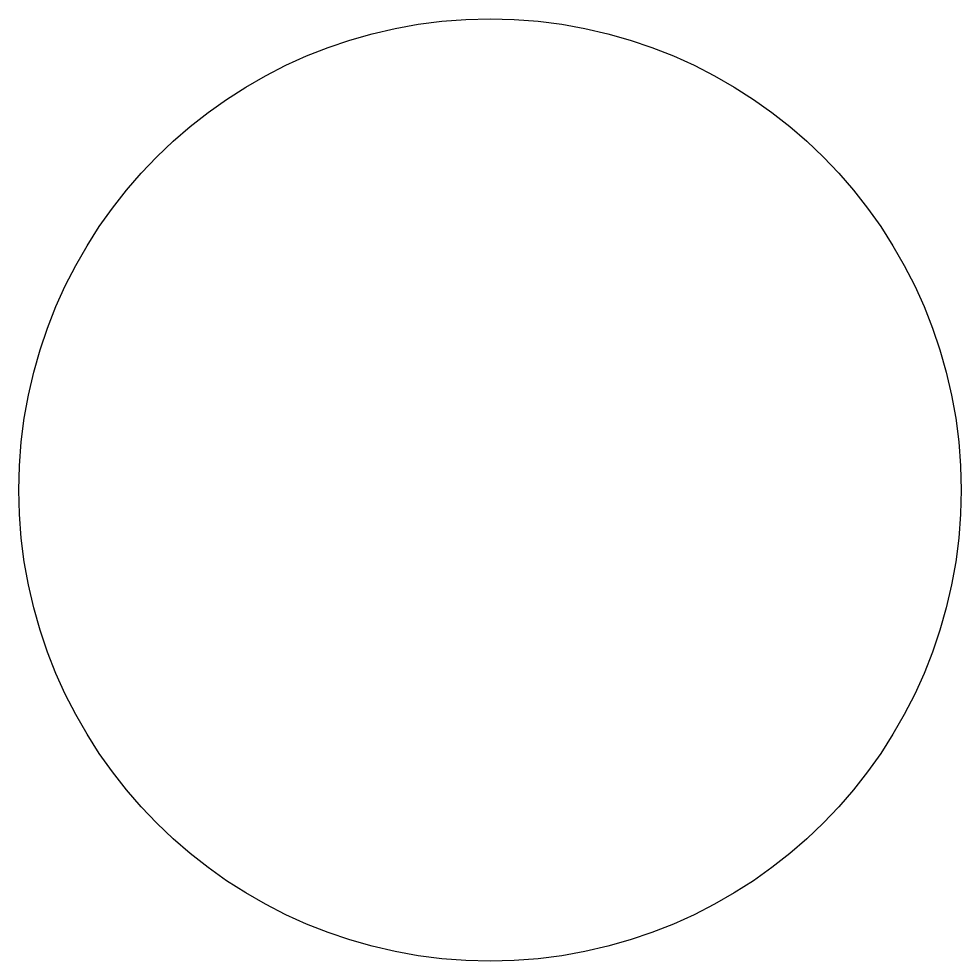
# Model space of a CAD drawing. Header units: millimetres. Extents: x 310320.7 to 310353.3, y 163871.7 to 163904.3.
import ezdxf

# ---------------------------------------------------------------- set-up
doc = ezdxf.new("R2010")
doc.units = ezdxf.units.MM

msp = doc.modelspace()

# ---------------------------------------------------------------- linework, layer by layer
msp.add_circle((310337.02, 163887.971), 16.28)

doc.saveas('drawing.dxf')
